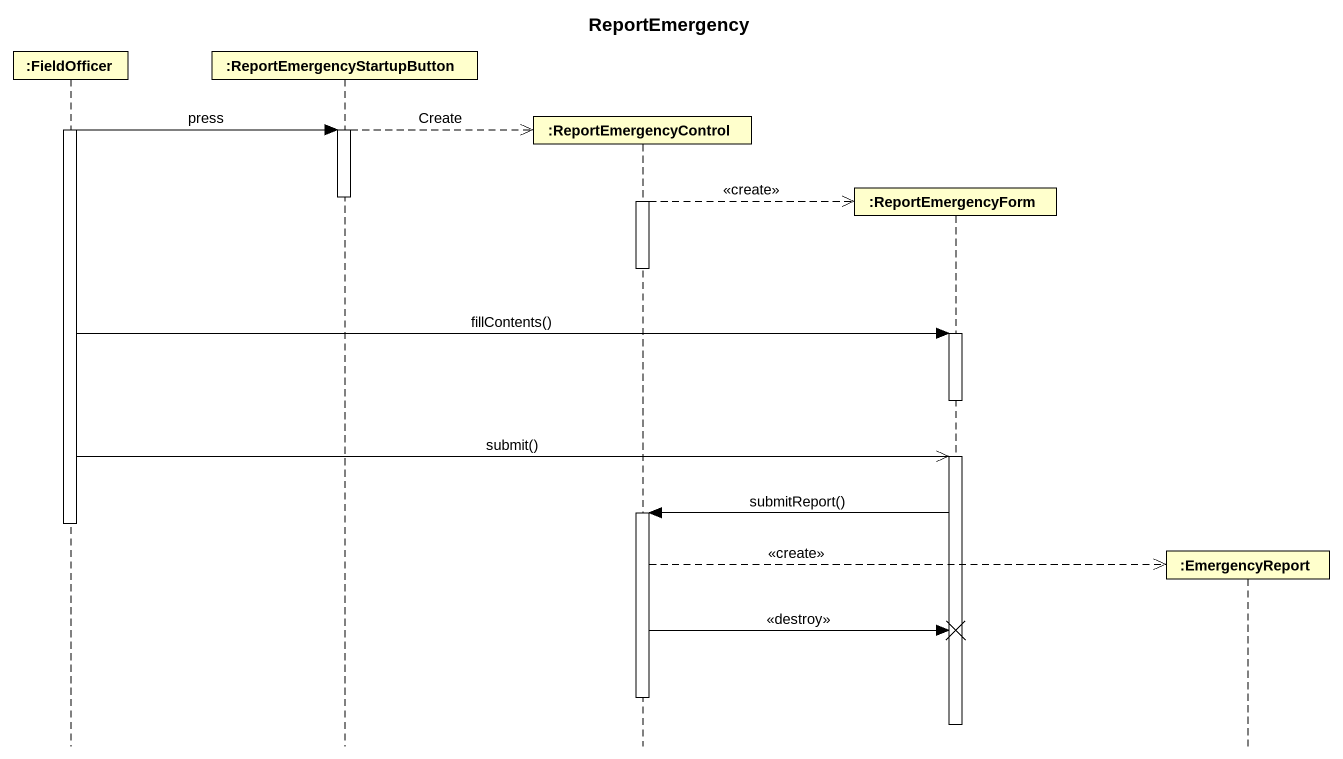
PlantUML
@startuml
title ReportEmergency
hide footbox
participant ":FieldOfficer" as FieldOfficer
participant ":ReportEmergencyStartupButton" as ReportEmergencyStartupButton
participant ":ReportEmergencyControl" as ReportEmergencyControl
participant ":ReportEmergencyForm" as ReportEmergencyForm
participant ":EmergencyReport" as EmergencyReport

activate FieldOfficer
FieldOfficer -> ReportEmergencyStartupButton : press
ReportEmergencyStartupButton -->> ReportEmergencyControl ** : Create
activate ReportEmergencyStartupButton
deactivate ReportEmergencyStartupButton
activate ReportEmergencyControl
ReportEmergencyControl -->> ReportEmergencyForm ** : <<create>>
deactivate ReportEmergencyControl
FieldOfficer -> ReportEmergencyForm : fillContents()
activate ReportEmergencyForm
deactivate ReportEmergencyForm
FieldOfficer ->> ReportEmergencyForm : submit()
activate ReportEmergencyForm
ReportEmergencyForm -> ReportEmergencyControl : submitReport()
activate ReportEmergencyControl
deactivate FieldOfficer
ReportEmergencyControl -->> EmergencyReport ** : <<create>>
ReportEmergencyControl -> ReportEmergencyForm !! : <<destroy>>
deactivate ReportEmergencyControl
deactivate ReportEmergencyForm
@enduml
